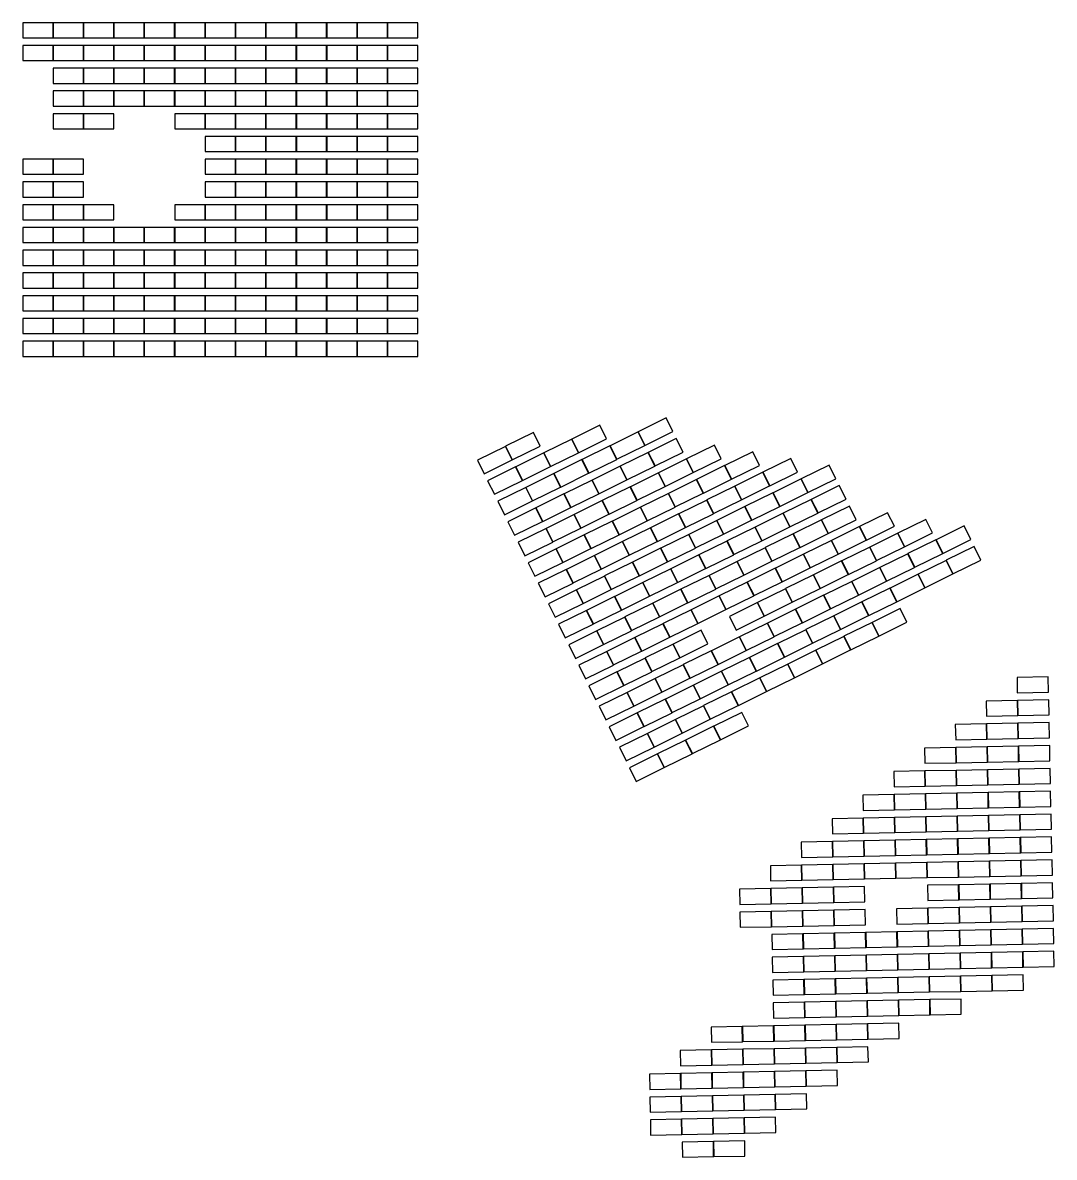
# Model space of a CAD drawing. Header units: inches. Extents: x 15955 to 21108, y 1125 to 4008.
# Drawn here: x 15955 to 18576, y 1125 to 4008 of the extents above; entities that cross this region are included whole.
import ezdxf

# ---------------------------------------------------------------- set-up
doc = ezdxf.new("R2010")
doc.units = ezdxf.units.IN
doc.header["$MEASUREMENT"] = 0
doc.layers.add('Panels', color=5, linetype='Continuous')

msp = doc.modelspace()

# ---------------------------------------------------------------- linework, layer by layer
at = {"layer": 'Panels', "color": 7, "true_color": 0xffffff}
for points, elevation in [([(15955, 3969.8), (16032, 3969.8), (16032, 4008.3), (15955, 4008.3)], -25.3), ([(16032.2, 3969.8), (16109.2, 3969.8), (16109.2, 4008.3), (16032.2, 4008.3)], -25.3), ([(16109.5, 3969.8), (16186.5, 3969.8), (16186.5, 4008.3), (16109.5, 4008.3)], -25.3), ([(16186.7, 3969.8), (16263.7, 3969.8), (16263.7, 4008.3), (16186.7, 4008.3)], -25.3), ([(16264, 3969.8), (16341, 3969.8), (16341, 4008.3), (16264, 4008.3)], -25.3), ([(16341.2, 3969.8), (16418.2, 3969.8), (16418.2, 4008.3), (16341.2, 4008.3)], -25.3), ([(16418.5, 3969.8), (16495.5, 3969.8), (16495.5, 4008.3), (16418.5, 4008.3)], -25.3), ([(16495.7, 3969.8), (16572.7, 3969.8), (16572.7, 4008.3), (16495.7, 4008.3)], -25.3), ([(16573, 3969.8), (16650, 3969.8), (16650, 4008.3), (16573, 4008.3)], -25.3), ([(16650.2, 3969.8), (16727.2, 3969.8), (16727.2, 4008.3), (16650.2, 4008.3)], -25.3), ([(16727.5, 3969.8), (16804.5, 3969.8), (16804.5, 4008.3), (16727.5, 4008.3)], -25.3), ([(16804.7, 3969.8), (16881.7, 3969.8), (16881.7, 4008.3), (16804.7, 4008.3)], -25.3), ([(16882, 3969.8), (16959, 3969.8), (16959, 4008.3), (16882, 4008.3)], -25.3), ([(15955, 3912), (16032, 3912), (16032, 3950.5), (15955, 3950.5)], -25.3), ([(16032.2, 3912), (16109.2, 3912), (16109.2, 3950.5), (16032.2, 3950.5)], -25.3), ([(16109.5, 3912), (16186.5, 3912), (16186.5, 3950.5), (16109.5, 3950.5)], -25.3), ([(16186.7, 3912), (16263.7, 3912), (16263.7, 3950.5), (16186.7, 3950.5)], -25.3), ([(16264, 3912), (16341, 3912), (16341, 3950.5), (16264, 3950.5)], -25.3), ([(16341.2, 3912), (16418.2, 3912), (16418.2, 3950.5), (16341.2, 3950.5)], -25.3), ([(16418.5, 3912), (16495.5, 3912), (16495.5, 3950.5), (16418.5, 3950.5)], -25.3), ([(16495.7, 3912), (16572.7, 3912), (16572.7, 3950.5), (16495.7, 3950.5)], -25.3), ([(16573, 3912), (16650, 3912), (16650, 3950.5), (16573, 3950.5)], -25.3), ([(16650.2, 3912), (16727.2, 3912), (16727.2, 3950.5), (16650.2, 3950.5)], -25.3), ([(16727.5, 3912), (16804.5, 3912), (16804.5, 3950.5), (16727.5, 3950.5)], -25.3), ([(16804.7, 3912), (16881.7, 3912), (16881.7, 3950.5), (16804.7, 3950.5)], -25.3), ([(16882, 3912), (16959, 3912), (16959, 3950.5), (16882, 3950.5)], -25.3), ([(16032.2, 3854.2), (16109.2, 3854.2), (16109.2, 3892.7), (16032.2, 3892.7)], -25.3), ([(16109.5, 3854.2), (16186.5, 3854.2), (16186.5, 3892.7), (16109.5, 3892.7)], -25.3), ([(16186.7, 3854.2), (16263.7, 3854.2), (16263.7, 3892.7), (16186.7, 3892.7)], -25.3), ([(16264, 3854.2), (16341, 3854.2), (16341, 3892.7), (16264, 3892.7)], -25.3), ([(16341.2, 3854.2), (16418.2, 3854.2), (16418.2, 3892.7), (16341.2, 3892.7)], -25.3), ([(16418.5, 3854.2), (16495.5, 3854.2), (16495.5, 3892.7), (16418.5, 3892.7)], -25.3), ([(16495.7, 3854.2), (16572.7, 3854.2), (16572.7, 3892.7), (16495.7, 3892.7)], -25.3), ([(16573, 3854.2), (16650, 3854.2), (16650, 3892.7), (16573, 3892.7)], -25.3), ([(16650.2, 3854.2), (16727.2, 3854.2), (16727.2, 3892.7), (16650.2, 3892.7)], -25.3), ([(16727.5, 3854.2), (16804.5, 3854.2), (16804.5, 3892.7), (16727.5, 3892.7)], -25.3), ([(16804.7, 3854.2), (16881.7, 3854.2), (16881.7, 3892.7), (16804.7, 3892.7)], -25.3), ([(16882, 3854.2), (16959, 3854.2), (16959, 3892.7), (16882, 3892.7)], -25.3), ([(16032.2, 3796.4), (16109.2, 3796.4), (16109.2, 3834.9), (16032.2, 3834.9)], -25.3), ([(16109.5, 3796.4), (16186.5, 3796.4), (16186.5, 3834.9), (16109.5, 3834.9)], -25.3), ([(16186.7, 3796.4), (16263.7, 3796.4), (16263.7, 3834.9), (16186.7, 3834.9)], -25.3), ([(16264, 3796.4), (16341, 3796.4), (16341, 3834.9), (16264, 3834.9)], -25.3), ([(16341.2, 3796.4), (16418.2, 3796.4), (16418.2, 3834.9), (16341.2, 3834.9)], -25.3), ([(16418.5, 3796.4), (16495.5, 3796.4), (16495.5, 3834.9), (16418.5, 3834.9)], -25.3), ([(16495.7, 3796.4), (16572.7, 3796.4), (16572.7, 3834.9), (16495.7, 3834.9)], -25.3), ([(16573, 3796.4), (16650, 3796.4), (16650, 3834.9), (16573, 3834.9)], -25.3), ([(16650.2, 3796.4), (16727.2, 3796.4), (16727.2, 3834.9), (16650.2, 3834.9)], -25.3), ([(16727.5, 3796.4), (16804.5, 3796.4), (16804.5, 3834.9), (16727.5, 3834.9)], -25.3), ([(16804.7, 3796.4), (16881.7, 3796.4), (16881.7, 3834.9), (16804.7, 3834.9)], -25.3), ([(16882, 3796.4), (16959, 3796.4), (16959, 3834.9), (16882, 3834.9)], -25.3), ([(16032.2, 3738.6), (16109.2, 3738.6), (16109.2, 3777.1), (16032.2, 3777.1)], -25.3), ([(16109.5, 3738.6), (16186.5, 3738.6), (16186.5, 3777.1), (16109.5, 3777.1)], -25.3), ([(16341.2, 3738.6), (16418.2, 3738.6), (16418.2, 3777.1), (16341.2, 3777.1)], -25.3), ([(16418.5, 3738.6), (16495.5, 3738.6), (16495.5, 3777.1), (16418.5, 3777.1)], -25.3), ([(16495.7, 3738.6), (16572.7, 3738.6), (16572.7, 3777.1), (16495.7, 3777.1)], -25.3), ([(16573, 3738.6), (16650, 3738.6), (16650, 3777.1), (16573, 3777.1)], -25.3), ([(16650.2, 3738.6), (16727.2, 3738.6), (16727.2, 3777.1), (16650.2, 3777.1)], -25.3), ([(16727.5, 3738.6), (16804.5, 3738.6), (16804.5, 3777.1), (16727.5, 3777.1)], -25.3), ([(16804.7, 3738.6), (16881.7, 3738.6), (16881.7, 3777.1), (16804.7, 3777.1)], -25.3), ([(16882, 3738.6), (16959, 3738.6), (16959, 3777.1), (16882, 3777.1)], -25.3), ([(16418.5, 3680.8), (16495.5, 3680.8), (16495.5, 3719.3), (16418.5, 3719.3)], -25.3), ([(16495.7, 3680.8), (16572.7, 3680.8), (16572.7, 3719.3), (16495.7, 3719.3)], -25.3), ([(16573, 3680.8), (16650, 3680.8), (16650, 3719.3), (16573, 3719.3)], -25.3), ([(16650.2, 3680.8), (16727.2, 3680.8), (16727.2, 3719.3), (16650.2, 3719.3)], -25.3), ([(16727.5, 3680.8), (16804.5, 3680.8), (16804.5, 3719.3), (16727.5, 3719.3)], -25.3), ([(16804.7, 3680.8), (16881.7, 3680.8), (16881.7, 3719.3), (16804.7, 3719.3)], -25.3), ([(16882, 3680.8), (16959, 3680.8), (16959, 3719.3), (16882, 3719.3)], -25.3), ([(15955, 3623), (16032, 3623), (16032, 3661.4), (15955, 3661.4)], -25.3), ([(16032.2, 3623), (16109.2, 3623), (16109.2, 3661.4), (16032.2, 3661.4)], -25.3), ([(16418.5, 3623), (16495.5, 3623), (16495.5, 3661.4), (16418.5, 3661.4)], -25.3), ([(16495.7, 3623), (16572.7, 3623), (16572.7, 3661.4), (16495.7, 3661.4)], -25.3), ([(16573, 3623), (16650, 3623), (16650, 3661.4), (16573, 3661.4)], -25.3), ([(16650.2, 3623), (16727.2, 3623), (16727.2, 3661.4), (16650.2, 3661.4)], -25.3), ([(16727.5, 3623), (16804.5, 3623), (16804.5, 3661.4), (16727.5, 3661.4)], -25.3), ([(16804.7, 3623), (16881.7, 3623), (16881.7, 3661.4), (16804.7, 3661.4)], -25.3), ([(16882, 3623), (16959, 3623), (16959, 3661.4), (16882, 3661.4)], -25.3), ([(15955, 3565.2), (16032, 3565.2), (16032, 3603.6), (15955, 3603.6)], -25.3), ([(16032.2, 3565.2), (16109.2, 3565.2), (16109.2, 3603.6), (16032.2, 3603.6)], -25.3), ([(16418.5, 3565.2), (16495.5, 3565.2), (16495.5, 3603.6), (16418.5, 3603.6)], -25.3), ([(16495.7, 3565.2), (16572.7, 3565.2), (16572.7, 3603.6), (16495.7, 3603.6)], -25.3), ([(16573, 3565.2), (16650, 3565.2), (16650, 3603.6), (16573, 3603.6)], -25.3), ([(16650.2, 3565.2), (16727.2, 3565.2), (16727.2, 3603.6), (16650.2, 3603.6)], -25.3), ([(16727.5, 3565.2), (16804.5, 3565.2), (16804.5, 3603.6), (16727.5, 3603.6)], -25.3), ([(16804.7, 3565.2), (16881.7, 3565.2), (16881.7, 3603.6), (16804.7, 3603.6)], -25.3), ([(16882, 3565.2), (16959, 3565.2), (16959, 3603.6), (16882, 3603.6)], -25.3), ([(15955, 3507.4), (16032, 3507.4), (16032, 3545.8), (15955, 3545.8)], -25.3), ([(16032.2, 3507.4), (16109.2, 3507.4), (16109.2, 3545.8), (16032.2, 3545.8)], -25.3), ([(16109.5, 3507.4), (16186.5, 3507.4), (16186.5, 3545.8), (16109.5, 3545.8)], -25.3), ([(16341.2, 3507.4), (16418.2, 3507.4), (16418.2, 3545.8), (16341.2, 3545.8)], -25.3), ([(16418.5, 3507.4), (16495.5, 3507.4), (16495.5, 3545.8), (16418.5, 3545.8)], -25.3), ([(16495.7, 3507.4), (16572.7, 3507.4), (16572.7, 3545.8), (16495.7, 3545.8)], -25.3), ([(16573, 3507.4), (16650, 3507.4), (16650, 3545.8), (16573, 3545.8)], -25.3), ([(16650.2, 3507.4), (16727.2, 3507.4), (16727.2, 3545.8), (16650.2, 3545.8)], -25.3), ([(16727.5, 3507.4), (16804.5, 3507.4), (16804.5, 3545.8), (16727.5, 3545.8)], -25.3), ([(16804.7, 3507.4), (16881.7, 3507.4), (16881.7, 3545.8), (16804.7, 3545.8)], -25.3), ([(16882, 3507.4), (16959, 3507.4), (16959, 3545.8), (16882, 3545.8)], -25.3), ([(15955, 3449.6), (16032, 3449.6), (16032, 3488), (15955, 3488)], -25.3), ([(16032.2, 3449.6), (16109.2, 3449.6), (16109.2, 3488), (16032.2, 3488)], -25.3), ([(16109.5, 3449.6), (16186.5, 3449.6), (16186.5, 3488), (16109.5, 3488)], -25.3), ([(16186.7, 3449.6), (16263.7, 3449.6), (16263.7, 3488), (16186.7, 3488)], -25.3), ([(16264, 3449.6), (16341, 3449.6), (16341, 3488), (16264, 3488)], -25.3), ([(16341.2, 3449.6), (16418.2, 3449.6), (16418.2, 3488), (16341.2, 3488)], -25.3), ([(16418.5, 3449.6), (16495.5, 3449.6), (16495.5, 3488), (16418.5, 3488)], -25.3), ([(16495.7, 3449.6), (16572.7, 3449.6), (16572.7, 3488), (16495.7, 3488)], -25.3), ([(16573, 3449.6), (16650, 3449.6), (16650, 3488), (16573, 3488)], -25.3), ([(16650.2, 3449.6), (16727.2, 3449.6), (16727.2, 3488), (16650.2, 3488)], -25.3), ([(16727.5, 3449.6), (16804.5, 3449.6), (16804.5, 3488), (16727.5, 3488)], -25.3), ([(16804.7, 3449.6), (16881.7, 3449.6), (16881.7, 3488), (16804.7, 3488)], -25.3), ([(16882, 3449.6), (16959, 3449.6), (16959, 3488), (16882, 3488)], -25.3), ([(15955, 3391.7), (16032, 3391.7), (16032, 3430.2), (15955, 3430.2)], -25.3), ([(16032.2, 3391.7), (16109.2, 3391.7), (16109.2, 3430.2), (16032.2, 3430.2)], -25.3), ([(16109.5, 3391.7), (16186.5, 3391.7), (16186.5, 3430.2), (16109.5, 3430.2)], -25.3), ([(16186.7, 3391.7), (16263.7, 3391.7), (16263.7, 3430.2), (16186.7, 3430.2)], -25.3), ([(16264, 3391.7), (16341, 3391.7), (16341, 3430.2), (16264, 3430.2)], -25.3), ([(16341.2, 3391.7), (16418.2, 3391.7), (16418.2, 3430.2), (16341.2, 3430.2)], -25.3), ([(16418.5, 3391.7), (16495.5, 3391.7), (16495.5, 3430.2), (16418.5, 3430.2)], -25.3), ([(16495.7, 3391.7), (16572.7, 3391.7), (16572.7, 3430.2), (16495.7, 3430.2)], -25.3), ([(16573, 3391.7), (16650, 3391.7), (16650, 3430.2), (16573, 3430.2)], -25.3), ([(16650.2, 3391.7), (16727.2, 3391.7), (16727.2, 3430.2), (16650.2, 3430.2)], -25.3), ([(16727.5, 3391.7), (16804.5, 3391.7), (16804.5, 3430.2), (16727.5, 3430.2)], -25.3), ([(16804.7, 3391.7), (16881.7, 3391.7), (16881.7, 3430.2), (16804.7, 3430.2)], -25.3), ([(16882, 3391.7), (16959, 3391.7), (16959, 3430.2), (16882, 3430.2)], -25.3), ([(15955, 3333.9), (16032, 3333.9), (16032, 3372.4), (15955, 3372.4)], -25.3), ([(16032.2, 3333.9), (16109.2, 3333.9), (16109.2, 3372.4), (16032.2, 3372.4)], -25.3), ([(16109.5, 3333.9), (16186.5, 3333.9), (16186.5, 3372.4), (16109.5, 3372.4)], -25.3), ([(16186.7, 3333.9), (16263.7, 3333.9), (16263.7, 3372.4), (16186.7, 3372.4)], -25.3), ([(16264, 3333.9), (16341, 3333.9), (16341, 3372.4), (16264, 3372.4)], -25.3), ([(16341.2, 3333.9), (16418.2, 3333.9), (16418.2, 3372.4), (16341.2, 3372.4)], -25.3), ([(16418.5, 3333.9), (16495.5, 3333.9), (16495.5, 3372.4), (16418.5, 3372.4)], -25.3), ([(16495.7, 3333.9), (16572.7, 3333.9), (16572.7, 3372.4), (16495.7, 3372.4)], -25.3), ([(16573, 3333.9), (16650, 3333.9), (16650, 3372.4), (16573, 3372.4)], -25.3), ([(16650.2, 3333.9), (16727.2, 3333.9), (16727.2, 3372.4), (16650.2, 3372.4)], -25.3), ([(16727.5, 3333.9), (16804.5, 3333.9), (16804.5, 3372.4), (16727.5, 3372.4)], -25.3), ([(16804.7, 3333.9), (16881.7, 3333.9), (16881.7, 3372.4), (16804.7, 3372.4)], -25.3), ([(16882, 3333.9), (16959, 3333.9), (16959, 3372.4), (16882, 3372.4)], -25.3), ([(15955, 3276.1), (16032, 3276.1), (16032, 3314.6), (15955, 3314.6)], -25.3), ([(16032.2, 3276.1), (16109.2, 3276.1), (16109.2, 3314.6), (16032.2, 3314.6)], -25.3), ([(16109.5, 3276.1), (16186.5, 3276.1), (16186.5, 3314.6), (16109.5, 3314.6)], -25.3), ([(16186.7, 3276.1), (16263.7, 3276.1), (16263.7, 3314.6), (16186.7, 3314.6)], -25.3), ([(16264, 3276.1), (16341, 3276.1), (16341, 3314.6), (16264, 3314.6)], -25.3), ([(16341.2, 3276.1), (16418.2, 3276.1), (16418.2, 3314.6), (16341.2, 3314.6)], -25.3), ([(16418.5, 3276.1), (16495.5, 3276.1), (16495.5, 3314.6), (16418.5, 3314.6)], -25.3), ([(16495.7, 3276.1), (16572.7, 3276.1), (16572.7, 3314.6), (16495.7, 3314.6)], -25.3), ([(16573, 3276.1), (16650, 3276.1), (16650, 3314.6), (16573, 3314.6)], -25.3), ([(16650.2, 3276.1), (16727.2, 3276.1), (16727.2, 3314.6), (16650.2, 3314.6)], -25.3), ([(16727.5, 3276.1), (16804.5, 3276.1), (16804.5, 3314.6), (16727.5, 3314.6)], -25.3), ([(16804.7, 3276.1), (16881.7, 3276.1), (16881.7, 3314.6), (16804.7, 3314.6)], -25.3), ([(16882, 3276.1), (16959, 3276.1), (16959, 3314.6), (16882, 3314.6)], -25.3), ([(15955, 3218.3), (16032, 3218.3), (16032, 3256.8), (15955, 3256.8)], -25.3), ([(16032.2, 3218.3), (16109.2, 3218.3), (16109.2, 3256.8), (16032.2, 3256.8)], -25.3), ([(16109.5, 3218.3), (16186.5, 3218.3), (16186.5, 3256.8), (16109.5, 3256.8)], -25.3), ([(16186.7, 3218.3), (16263.7, 3218.3), (16263.7, 3256.8), (16186.7, 3256.8)], -25.3), ([(16264, 3218.3), (16341, 3218.3), (16341, 3256.8), (16264, 3256.8)], -25.3), ([(16341.2, 3218.3), (16418.2, 3218.3), (16418.2, 3256.8), (16341.2, 3256.8)], -25.3), ([(16418.5, 3218.3), (16495.5, 3218.3), (16495.5, 3256.8), (16418.5, 3256.8)], -25.3), ([(16495.7, 3218.3), (16572.7, 3218.3), (16572.7, 3256.8), (16495.7, 3256.8)], -25.3), ([(16573, 3218.3), (16650, 3218.3), (16650, 3256.8), (16573, 3256.8)], -25.3), ([(16650.2, 3218.3), (16727.2, 3218.3), (16727.2, 3256.8), (16650.2, 3256.8)], -25.3), ([(16727.5, 3218.3), (16804.5, 3218.3), (16804.5, 3256.8), (16727.5, 3256.8)], -25.3), ([(16804.7, 3218.3), (16881.7, 3218.3), (16881.7, 3256.8), (16804.7, 3256.8)], -25.3), ([(16882, 3218.3), (16959, 3218.3), (16959, 3256.8), (16882, 3256.8)], -25.3), ([(15955, 3160.5), (16032, 3160.5), (16032, 3199), (15955, 3199)], -25.3), ([(16032.2, 3160.5), (16109.2, 3160.5), (16109.2, 3199), (16032.2, 3199)], -25.3), ([(16109.5, 3160.5), (16186.5, 3160.5), (16186.5, 3199), (16109.5, 3199)], -25.3), ([(16186.7, 3160.5), (16263.7, 3160.5), (16263.7, 3199), (16186.7, 3199)], -25.3), ([(16264, 3160.5), (16341, 3160.5), (16341, 3199), (16264, 3199)], -25.3), ([(16341.2, 3160.5), (16418.2, 3160.5), (16418.2, 3199), (16341.2, 3199)], -25.3), ([(16418.5, 3160.5), (16495.5, 3160.5), (16495.5, 3199), (16418.5, 3199)], -25.3), ([(16495.7, 3160.5), (16572.7, 3160.5), (16572.7, 3199), (16495.7, 3199)], -25.3), ([(16573, 3160.5), (16650, 3160.5), (16650, 3199), (16573, 3199)], -25.3), ([(16650.2, 3160.5), (16727.2, 3160.5), (16727.2, 3199), (16650.2, 3199)], -25.3), ([(16727.5, 3160.5), (16804.5, 3160.5), (16804.5, 3199), (16727.5, 3199)], -25.3), ([(16804.7, 3160.5), (16881.7, 3160.5), (16881.7, 3199), (16804.7, 3199)], -25.3), ([(16882, 3160.5), (16959, 3160.5), (16959, 3199), (16882, 3199)], -25.3), ([(17535.8, 2934.1), (17606.9, 2969.2), (17589.8, 3003.9), (17518.7, 2968.7)], -27), ([(17367.4, 2915.7), (17438.5, 2950.9), (17421.4, 2985.5), (17350.3, 2950.3)], -27), ([(17198.9, 2897.3), (17270.1, 2932.5), (17253, 2967.1), (17181.8, 2931.9)], -27), ([(17296, 2880.5), (17367.2, 2915.6), (17350.1, 2950.2), (17278.9, 2915.1)], -27), ([(17464.5, 2898.9), (17535.6, 2934), (17518.5, 2968.6), (17447.4, 2933.5)], -27), ([(17561.6, 2882), (17632.7, 2917.1), (17615.6, 2951.8), (17544.5, 2916.6)], -27), ([(17127.6, 2862.1), (17198.7, 2897.2), (17181.6, 2931.8), (17110.5, 2896.7)], -27), ([(17224.7, 2845.2), (17295.8, 2880.4), (17278.7, 2915), (17207.6, 2879.8)], -27), ([(17393.1, 2863.6), (17464.2, 2898.7), (17447.1, 2933.4), (17376, 2898.2)], -27), ([(17490.2, 2846.8), (17561.3, 2881.9), (17544.2, 2916.5), (17473.1, 2881.4)], -27), ([(17658.6, 2865.1), (17729.8, 2900.3), (17712.7, 2934.9), (17641.5, 2899.8)], -27), ([(17755.7, 2848.3), (17826.9, 2883.4), (17809.8, 2918), (17738.6, 2882.9)], -27), ([(17321.8, 2828.4), (17392.9, 2863.5), (17375.8, 2898.1), (17304.7, 2863)], -27), ([(17587.3, 2829.9), (17658.4, 2865), (17641.3, 2899.7), (17570.2, 2864.5)], -27), ([(17852.8, 2831.4), (17923.9, 2866.6), (17906.8, 2901.2), (17835.7, 2866.1)], -27), ([(17949.9, 2814.6), (18021, 2849.7), (18003.9, 2884.3), (17932.8, 2849.2)], -27), ([(17153.3, 2810), (17224.5, 2845.1), (17207.4, 2879.7), (17136.2, 2844.6)], -27), ([(17250.4, 2793.1), (17321.5, 2828.3), (17304.4, 2862.9), (17233.3, 2827.7)], -27), ([(17418.9, 2811.5), (17490, 2846.6), (17472.9, 2881.3), (17401.8, 2846.1)], -27), ([(17516, 2794.7), (17587.1, 2829.8), (17570, 2864.4), (17498.8, 2829.3)], -27), ([(17684.4, 2813), (17755.5, 2848.2), (17738.4, 2882.8), (17667.3, 2847.7)], -27), ([(17781.5, 2796.2), (17852.6, 2831.3), (17835.5, 2865.9), (17764.4, 2830.8)], -27), ([(17179.1, 2757.9), (17250.2, 2793), (17233.1, 2827.6), (17162, 2792.5)], -27), ([(17347.5, 2776.3), (17418.6, 2811.4), (17401.5, 2846), (17330.4, 2810.9)], -27), ([(17444.6, 2759.4), (17515.7, 2794.5), (17498.6, 2829.2), (17427.5, 2794)], -27), ([(17613, 2777.8), (17684.2, 2812.9), (17667.1, 2847.6), (17595.9, 2812.4)], -27), ([(17710.1, 2760.9), (17781.3, 2796.1), (17764.1, 2830.7), (17693, 2795.6)], -27), ([(17878.6, 2779.3), (17949.7, 2814.5), (17932.6, 2849.1), (17861.5, 2814)], -27), ([(17975.7, 2762.5), (18046.8, 2797.6), (18029.7, 2832.2), (17958.5, 2797.1)], -27), ([(17276.2, 2741), (17347.3, 2776.1), (17330.2, 2810.8), (17259.1, 2775.6)], -27), ([(17541.7, 2742.5), (17612.8, 2777.7), (17595.7, 2812.3), (17524.6, 2777.2)], -27), ([(17807.2, 2744.1), (17878.3, 2779.2), (17861.2, 2813.8), (17790.1, 2778.7)], -27), ([(17904.3, 2727.2), (17975.4, 2762.4), (17958.3, 2797), (17887.2, 2761.8)], -27), ([(17204.8, 2705.8), (17275.9, 2740.9), (17258.8, 2775.5), (17187.7, 2740.4)], -27), ([(17373.3, 2724.2), (17444.4, 2759.3), (17427.3, 2793.9), (17356.2, 2758.8)], -27), ([(17470.3, 2707.3), (17541.5, 2742.4), (17524.4, 2777.1), (17453.2, 2741.9)], -27), ([(17638.8, 2725.7), (17709.9, 2760.8), (17692.8, 2795.4), (17621.7, 2760.3)], -27), ([(17735.9, 2708.8), (17807, 2744), (17789.9, 2778.6), (17718.8, 2743.5)], -27), ([(18001.4, 2710.4), (18072.5, 2745.5), (18055.4, 2780.1), (17984.3, 2745)], -27), ([(17301.9, 2688.9), (17373, 2724), (17355.9, 2758.7), (17284.8, 2723.5)], -27), ([(17399, 2672.1), (17470.1, 2707.2), (17453, 2741.8), (17381.9, 2706.7)], -27), ([(17567.4, 2690.4), (17638.6, 2725.6), (17621.5, 2760.2), (17550.3, 2725.1)], -27), ([(17664.5, 2673.6), (17735.6, 2708.7), (17718.5, 2743.3), (17647.4, 2708.2)], -27), ([(17833, 2692), (17904.1, 2727.1), (17887, 2761.7), (17815.9, 2726.6)], -27), ([(17930, 2675.1), (18001.2, 2710.3), (17984.1, 2744.9), (17912.9, 2709.7)], -27), ([(18098.5, 2693.5), (18169.6, 2728.7), (18152.5, 2763.3), (18081.4, 2728.1)], -27), ([(18195.6, 2676.7), (18266.7, 2711.8), (18249.6, 2746.4), (18178.5, 2711.3)], -27), ([(17230.6, 2653.7), (17301.7, 2688.8), (17284.6, 2723.4), (17213.5, 2688.3)], -27), ([(17496.1, 2655.2), (17567.2, 2690.3), (17550.1, 2725), (17479, 2689.8)], -27), ([(17761.6, 2656.7), (17832.7, 2691.9), (17815.6, 2726.5), (17744.5, 2691.4)], -27), ([(18027.1, 2658.3), (18098.3, 2693.4), (18081.2, 2728), (18010, 2692.9)], -27), ([(18124.2, 2641.4), (18195.3, 2676.5), (18178.2, 2711.2), (18107.1, 2676)], -27), ([(18292.7, 2659.8), (18363.8, 2694.9), (18346.7, 2729.6), (18275.6, 2694.4)], -27), ([(17327.6, 2636.8), (17398.8, 2671.9), (17381.7, 2706.6), (17310.5, 2671.4)], -27), ([(17424.7, 2620), (17495.9, 2655.1), (17478.8, 2689.7), (17407.6, 2654.6)], -27), ([(17593.2, 2638.3), (17664.3, 2673.5), (17647.2, 2708.1), (17576.1, 2673)], -27), ([(17690.3, 2621.5), (17761.4, 2656.6), (17744.3, 2691.2), (17673.2, 2656.1)], -27), ([(17858.7, 2639.9), (17929.8, 2675), (17912.7, 2709.6), (17841.6, 2674.5)], -27), ([(17955.8, 2623), (18026.9, 2658.2), (18009.8, 2692.8), (17938.7, 2657.6)], -27), ([(18221.3, 2624.6), (18292.4, 2659.7), (18275.3, 2694.3), (18204.2, 2659.2)], -27), ([(17256.3, 2601.6), (17327.4, 2636.7), (17310.3, 2671.3), (17239.2, 2636.2)], -27), ([(17353.4, 2584.7), (17424.5, 2619.8), (17407.4, 2654.5), (17336.3, 2619.3)], -27), ([(17521.8, 2603.1), (17592.9, 2638.2), (17575.8, 2672.9), (17504.7, 2637.7)], -27), ([(17618.9, 2586.2), (17690, 2621.4), (17672.9, 2656), (17601.8, 2620.9)], -27), ([(17787.3, 2604.6), (17858.5, 2639.8), (17841.4, 2674.4), (17770.2, 2639.3)], -27), ([(17884.4, 2587.8), (17955.6, 2622.9), (17938.5, 2657.5), (17867.3, 2622.4)], -27), ([(18052.9, 2606.2), (18124, 2641.3), (18106.9, 2675.9), (18035.8, 2640.8)], -27), ([(18150, 2589.3), (18221.1, 2624.4), (18204, 2659.1), (18132.9, 2623.9)], -27), ([(18318.4, 2607.7), (18389.5, 2642.8), (18372.4, 2677.5), (18301.3, 2642.3)], -27), ([(17450.5, 2567.8), (17521.6, 2603), (17504.5, 2637.6), (17433.4, 2602.5)], -27), ([(17716, 2569.4), (17787.1, 2604.5), (17770, 2639.1), (17698.9, 2604)], -27), ([(17981.5, 2570.9), (18052.6, 2606.1), (18035.5, 2640.7), (17964.4, 2605.5)], -27), ([(18078.6, 2554.1), (18149.7, 2589.2), (18132.6, 2623.8), (18061.5, 2588.7)], -27), ([(18247, 2572.5), (18318.2, 2607.6), (18301.1, 2642.2), (18229.9, 2607.1)], -27), ([(17282, 2549.5), (17353.2, 2584.6), (17336.1, 2619.2), (17264.9, 2584.1)], -27), ([(17379.1, 2532.6), (17450.2, 2567.7), (17433.1, 2602.4), (17362, 2567.2)], -27), ([(17547.6, 2551), (17618.7, 2586.1), (17601.6, 2620.7), (17530.5, 2585.6)], -27), ([(17644.6, 2534.1), (17715.8, 2569.3), (17698.7, 2603.9), (17627.5, 2568.8)], -27), ([(17813.1, 2552.5), (17884.2, 2587.7), (17867.1, 2622.3), (17796, 2587.1)], -27), ([(17910.2, 2535.7), (17981.3, 2570.8), (17964.2, 2605.4), (17893.1, 2570.3)], -27), ([(18175.7, 2537.2), (18246.8, 2572.3), (18229.7, 2607), (18158.6, 2571.8)], -27), ([(17307.8, 2497.4), (17378.9, 2532.5), (17361.8, 2567.1), (17290.7, 2532)], -27), ([(17476.2, 2515.7), (17547.3, 2550.9), (17530.2, 2585.5), (17459.1, 2550.4)], -27), ([(17573.3, 2498.9), (17644.4, 2534), (17627.3, 2568.6), (17556.2, 2533.5)], -27), ([(17741.7, 2517.3), (17812.9, 2552.4), (17795.8, 2587), (17724.6, 2551.9)], -27), ([(17838.8, 2500.4), (17909.9, 2535.6), (17892.8, 2570.2), (17821.7, 2535)], -27), ([(18007.3, 2518.8), (18078.4, 2554), (18061.3, 2588.6), (17990.2, 2553.4)], -27), ([(18104.4, 2502), (18175.5, 2537.1), (18158.4, 2571.7), (18087.2, 2536.6)], -27), ([(17404.9, 2480.5), (17476, 2515.6), (17458.9, 2550.3), (17387.8, 2515.1)], -27), ([(17670.4, 2482), (17741.5, 2517.2), (17724.4, 2551.8), (17653.3, 2516.7)], -27), ([(17935.9, 2483.6), (18007, 2518.7), (17989.9, 2553.3), (17918.8, 2518.2)], -27), ([(17333.5, 2445.3), (17404.6, 2480.4), (17387.5, 2515), (17316.4, 2479.9)], -27), ([(17502, 2463.6), (17573.1, 2498.8), (17556, 2533.4), (17484.8, 2498.3)], -27), ([(17599, 2446.8), (17670.2, 2481.9), (17653.1, 2516.5), (17581.9, 2481.4)], -27), ([(17767.5, 2465.2), (17838.6, 2500.3), (17821.5, 2534.9), (17750.4, 2499.8)], -27), ([(17864.6, 2448.3), (17935.7, 2483.5), (17918.6, 2518.1), (17847.5, 2482.9)], -27), ([(18033, 2466.7), (18104.1, 2501.8), (18087, 2536.5), (18015.9, 2501.3)], -27), ([(18130.1, 2449.9), (18201.2, 2485), (18184.1, 2519.6), (18113, 2484.5)], -27), ([(17430.6, 2428.4), (17501.7, 2463.5), (17484.6, 2498.2), (17413.5, 2463)], -27), ([(17527.7, 2411.5), (17598.8, 2446.7), (17581.7, 2481.3), (17510.6, 2446.2)], -27), ([(17793.2, 2413.1), (17864.3, 2448.2), (17847.2, 2482.8), (17776.1, 2447.7)], -27), ([(17961.7, 2431.5), (18032.8, 2466.6), (18015.7, 2501.2), (17944.6, 2466.1)], -27), ([(18058.7, 2414.6), (18129.9, 2449.7), (18112.8, 2484.4), (18041.6, 2449.2)], -27), ([(17359.3, 2393.1), (17430.4, 2428.3), (17413.3, 2462.9), (17342.2, 2427.8)], -27), ([(17624.8, 2394.7), (17695.9, 2429.8), (17678.8, 2464.4), (17607.7, 2429.3)], -27), ([(17890.3, 2396.2), (17961.4, 2431.4), (17944.3, 2466), (17873.2, 2430.8)], -27), ([(17456.3, 2376.3), (17527.5, 2411.4), (17510.4, 2446), (17439.2, 2410.9)], -27), ([(17553.4, 2359.4), (17624.6, 2394.6), (17607.5, 2429.2), (17536.3, 2394.1)], -27), ([(17721.9, 2377.8), (17793, 2413), (17775.9, 2447.6), (17704.8, 2412.4)], -27), ([(17819, 2361), (17890.1, 2396.1), (17873, 2430.7), (17801.9, 2395.6)], -27), ([(17987.4, 2379.4), (18058.5, 2414.5), (18041.4, 2449.1), (17970.3, 2414)], -27), ([(17385, 2341), (17456.1, 2376.2), (17439, 2410.8), (17367.9, 2375.7)], -27), ([(17482.1, 2324.2), (17553.2, 2359.3), (17536.1, 2393.9), (17465, 2358.8)], -27), ([(17650.5, 2342.6), (17721.6, 2377.7), (17704.5, 2412.3), (17633.4, 2377.2)], -27), ([(17747.6, 2325.7), (17818.7, 2360.9), (17801.6, 2395.5), (17730.5, 2360.3)], -27), ([(17916, 2344.1), (17987.2, 2379.3), (17970.1, 2413.9), (17898.9, 2378.7)], -27), ([(17579.2, 2307.3), (17650.3, 2342.5), (17633.2, 2377.1), (17562.1, 2342)], -27), ([(17844.7, 2308.9), (17915.8, 2344), (17898.7, 2378.6), (17827.6, 2343.5)], -27), ([(17410.7, 2288.9), (17481.9, 2324.1), (17464.8, 2358.7), (17393.6, 2323.6)], -27), ([(17507.8, 2272.1), (17578.9, 2307.2), (17561.8, 2341.8), (17490.7, 2306.7)], -27), ([(17676.3, 2290.5), (17747.4, 2325.6), (17730.3, 2360.2), (17659.2, 2325.1)], -27), ([(17773.3, 2273.6), (17844.5, 2308.8), (17827.4, 2343.4), (17756.2, 2308.2)], -27), ([(17436.5, 2236.8), (17507.6, 2272), (17490.5, 2306.6), (17419.4, 2271.5)], -27), ([(17604.9, 2255.2), (17676, 2290.4), (17658.9, 2325), (17587.8, 2289.8)], -27), ([(17702, 2238.4), (17773.1, 2273.5), (17756, 2308.1), (17684.9, 2273)], -27), ([(17533.6, 2220), (17604.7, 2255.1), (17587.6, 2289.7), (17516.5, 2254.6)], -27), ([(17462.2, 2184.7), (17533.3, 2219.9), (17516.2, 2254.5), (17445.1, 2219.4)], -27), ([(17630.6, 2203.1), (17701.8, 2238.3), (17684.7, 2272.9), (17613.5, 2237.7)], -27), ([(17727.7, 2186.3), (17798.9, 2221.4), (17781.8, 2256), (17710.6, 2220.9)], -27), ([(17559.3, 2167.9), (17630.4, 2203), (17613.3, 2237.6), (17542.2, 2202.5)], -27), ([(17656.4, 2151), (17727.5, 2186.2), (17710.4, 2220.8), (17639.3, 2185.6)], -27), ([(17488, 2132.6), (17559.1, 2167.8), (17542, 2202.4), (17470.9, 2167.3)], -27), ([(17585, 2115.8), (17656.2, 2150.9), (17639.1, 2185.5), (17567.9, 2150.4)], -27), ([(17513.7, 2080.5), (17584.8, 2115.7), (17567.7, 2150.3), (17496.6, 2115.1)], -27)]:
    msp.add_lwpolyline(points, close=True, dxfattribs=dict(at, elevation=elevation))
for points in [[(18482, 2305.8), (18561.4, 2307.4), (18560.5, 2346), (18481.2, 2344.4)], [(18403.7, 2246), (18483, 2247.7), (18482.2, 2286.3), (18402.9, 2284.6)], [(18483.3, 2247.7), (18562.6, 2249.3), (18561.8, 2287.9), (18482.4, 2286.3)], [(18325.4, 2186.2), (18404.7, 2187.9), (18403.9, 2226.5), (18324.5, 2224.8)], [(18404.9, 2187.9), (18484.2, 2189.6), (18483.4, 2228.2), (18404.1, 2226.5)], [(18484.5, 2189.6), (18563.8, 2191.2), (18563, 2229.8), (18483.7, 2228.2)], [(18247, 2126.5), (18326.3, 2128.1), (18325.5, 2166.7), (18246.2, 2165.1)], [(18326.6, 2128.1), (18405.9, 2129.8), (18405.1, 2168.4), (18325.8, 2166.7)], [(18406.1, 2129.8), (18485.4, 2131.5), (18484.6, 2170.1), (18405.3, 2168.4)], [(18485.7, 2131.5), (18565, 2133.1), (18564.2, 2171.7), (18484.9, 2170.1)], [(18168.7, 2066.7), (18248, 2068.4), (18247.2, 2107), (18167.9, 2105.3)], [(18248.2, 2068.4), (18327.5, 2070), (18326.7, 2108.6), (18247.4, 2107)], [(18327.8, 2070), (18407.1, 2071.7), (18406.3, 2110.3), (18327, 2108.6)], [(18407.3, 2071.7), (18486.7, 2073.4), (18485.9, 2112), (18406.5, 2110.3)], [(18486.9, 2073.4), (18566.2, 2075), (18565.4, 2113.6), (18486.1, 2112)], [(18090.3, 2006.9), (18169.6, 2008.6), (18168.8, 2047.2), (18089.5, 2045.5)], [(18169.9, 2008.6), (18249.2, 2010.3), (18248.4, 2048.9), (18169.1, 2047.2)], [(18249.4, 2010.3), (18328.8, 2011.9), (18327.9, 2050.5), (18248.6, 2048.9)], [(18329, 2011.9), (18408.3, 2013.6), (18407.5, 2052.2), (18328.2, 2050.5)], [(18408.6, 2013.6), (18487.9, 2015.3), (18487.1, 2053.9), (18407.8, 2052.2)], [(18488.1, 2015.3), (18567.4, 2016.9), (18566.6, 2055.5), (18487.3, 2053.9)], [(18171.1, 1950.5), (18250.4, 1952.2), (18249.6, 1990.8), (18170.3, 1989.1)], [(18250.7, 1952.2), (18330, 1953.8), (18329.2, 1992.4), (18249.8, 1990.8)], [(18330.2, 1953.8), (18409.5, 1955.5), (18408.7, 1994.1), (18329.4, 1992.4)], [(18409.8, 1955.5), (18489.1, 1957.2), (18488.3, 1995.8), (18409, 1994.1)], [(18489.3, 1957.2), (18568.7, 1958.8), (18567.8, 1997.4), (18488.5, 1995.8)], [(18012, 1947.2), (18091.3, 1948.8), (18090.5, 1987.4), (18011.2, 1985.8)], [(18091.5, 1948.8), (18170.8, 1950.5), (18170, 1989.1), (18090.7, 1987.4)], [(18172.3, 1892.4), (18251.6, 1894.1), (18250.8, 1932.7), (18171.5, 1931)], [(18251.9, 1894.1), (18331.2, 1895.7), (18330.4, 1934.3), (18251.1, 1932.7)], [(18331.4, 1895.7), (18410.7, 1897.4), (18409.9, 1936), (18330.6, 1934.3)], [(18411, 1897.4), (18490.3, 1899.1), (18489.5, 1937.7), (18410.2, 1936)], [(18490.6, 1899.1), (18569.9, 1900.7), (18569.1, 1939.3), (18489.8, 1937.7)], [(17933.6, 1887.4), (18012.9, 1889.1), (18012.1, 1927.7), (17932.8, 1926)], [(18013.2, 1889.1), (18092.5, 1890.7), (18091.7, 1929.3), (18012.4, 1927.7)], [(18092.7, 1890.7), (18172.1, 1892.4), (18171.3, 1931), (18091.9, 1929.3)], [(18173.5, 1834.3), (18252.8, 1836), (18252, 1874.6), (18172.7, 1872.9)], [(18253.1, 1836), (18332.4, 1837.6), (18331.6, 1876.2), (18252.3, 1874.6)], [(18332.7, 1837.6), (18412, 1839.3), (18411.2, 1877.9), (18331.8, 1876.2)], [(18412.2, 1839.3), (18491.5, 1841), (18490.7, 1879.6), (18411.4, 1877.9)], [(18491.8, 1841), (18571.1, 1842.6), (18570.3, 1881.2), (18491, 1879.6)], [(17855.3, 1827.6), (17934.6, 1829.3), (17933.8, 1867.9), (17854.5, 1866.2)], [(17934.8, 1829.3), (18014.2, 1831), (18013.3, 1869.6), (17934, 1867.9)], [(18014.4, 1831), (18093.7, 1832.6), (18092.9, 1871.2), (18013.6, 1869.6)], [(18094, 1832.6), (18173.3, 1834.3), (18172.5, 1872.9), (18093.2, 1871.2)], [(18254.3, 1777.9), (18333.6, 1779.5), (18332.8, 1818.1), (18253.5, 1816.5)], [(18333.9, 1779.5), (18413.2, 1781.2), (18412.4, 1819.8), (18333.1, 1818.1)], [(18413.4, 1781.2), (18492.7, 1782.9), (18491.9, 1821.5), (18412.6, 1819.8)], [(18493, 1782.9), (18572.3, 1784.5), (18571.5, 1823.1), (18492.2, 1821.5)], [(17776.9, 1767.9), (17856.2, 1769.5), (17855.4, 1808.1), (17776.1, 1806.5)], [(17856.5, 1769.5), (17935.8, 1771.2), (17935, 1809.8), (17855.7, 1808.1)], [(17936.1, 1771.2), (18015.4, 1772.9), (18014.6, 1811.5), (17935.2, 1809.8)], [(18015.6, 1772.9), (18094.9, 1774.5), (18094.1, 1813.1), (18014.8, 1811.5)], [(18255.5, 1719.8), (18334.8, 1721.4), (18334, 1760), (18254.7, 1758.4)], [(18335.1, 1721.4), (18414.4, 1723.1), (18413.6, 1761.7), (18334.3, 1760)], [(18414.6, 1723.1), (18494, 1724.8), (18493.2, 1763.4), (18413.8, 1761.7)], [(18494.2, 1724.8), (18573.5, 1726.4), (18572.7, 1765), (18493.4, 1763.4)], [(17778.1, 1709.8), (17857.5, 1711.4), (17856.7, 1750), (17777.3, 1748.4)], [(17857.7, 1711.4), (17937, 1713.1), (17936.2, 1751.7), (17856.9, 1750)], [(17937.3, 1713.1), (18016.6, 1714.8), (18015.8, 1753.4), (17936.5, 1751.7)], [(18016.8, 1714.8), (18096.1, 1716.4), (18095.3, 1755), (18016, 1753.4)], [(18176, 1718.1), (18255.3, 1719.8), (18254.5, 1758.4), (18175.2, 1756.7)], [(18256.7, 1661.7), (18336.1, 1663.3), (18335.2, 1701.9), (18255.9, 1700.3)], [(18336.3, 1663.3), (18415.6, 1665), (18414.8, 1703.6), (18335.5, 1701.9)], [(18415.9, 1665), (18495.2, 1666.7), (18494.4, 1705.3), (18415.1, 1703.6)], [(18495.4, 1666.7), (18574.7, 1668.3), (18573.9, 1706.9), (18494.6, 1705.3)], [(17858.9, 1653.3), (17938.2, 1655), (17937.4, 1693.6), (17858.1, 1691.9)], [(17938.5, 1655), (18017.8, 1656.7), (18017, 1695.3), (17937.7, 1693.6)], [(18018.1, 1656.7), (18097.4, 1658.3), (18096.6, 1696.9), (18017.2, 1695.3)], [(18097.6, 1658.3), (18176.9, 1660), (18176.1, 1698.6), (18096.8, 1696.9)], [(18177.2, 1660), (18256.5, 1661.7), (18255.7, 1700.3), (18176.4, 1698.6)], [(18258, 1603.6), (18337.3, 1605.2), (18336.5, 1643.8), (18257.1, 1642.2)], [(18337.5, 1605.2), (18416.8, 1606.9), (18416, 1645.5), (18336.7, 1643.8)], [(18417.1, 1606.9), (18496.4, 1608.6), (18495.6, 1647.2), (18416.3, 1645.5)], [(18496.6, 1608.6), (18576, 1610.2), (18575.1, 1648.8), (18495.8, 1647.2)], [(17860.1, 1595.2), (17939.5, 1596.9), (17938.6, 1635.5), (17859.3, 1633.8)], [(17939.7, 1596.9), (18019, 1598.6), (18018.2, 1637.2), (17938.9, 1635.5)], [(18019.3, 1598.6), (18098.6, 1600.2), (18097.8, 1638.8), (18018.5, 1637.2)], [(18098.8, 1600.2), (18178.1, 1601.9), (18177.3, 1640.5), (18098, 1638.8)], [(18178.4, 1601.9), (18257.7, 1603.6), (18256.9, 1642.2), (18177.6, 1640.5)], [(18259.2, 1545.5), (18338.5, 1547.1), (18337.7, 1585.7), (18258.4, 1584.1)], [(18338.7, 1547.1), (18418.1, 1548.8), (18417.2, 1587.4), (18337.9, 1585.7)], [(18418.3, 1548.8), (18497.6, 1550.5), (18496.8, 1589.1), (18417.5, 1587.4)], [(17861.4, 1537.1), (17940.7, 1538.8), (17939.9, 1577.4), (17860.6, 1575.7)], [(17940.9, 1538.8), (18020.2, 1540.5), (18019.4, 1579.1), (17940.1, 1577.4)], [(18020.5, 1540.5), (18099.8, 1542.1), (18099, 1580.7), (18019.7, 1579.1)], [(18100.1, 1542.1), (18179.4, 1543.8), (18178.6, 1582.4), (18099.2, 1580.7)], [(18179.6, 1543.8), (18258.9, 1545.5), (18258.1, 1584.1), (18178.8, 1582.4)], [(17862.6, 1479), (17941.9, 1480.7), (17941.1, 1519.3), (17861.8, 1517.6)], [(17942.1, 1480.7), (18021.5, 1482.4), (18020.6, 1521), (17941.3, 1519.3)], [(18021.7, 1482.4), (18101, 1484), (18100.2, 1522.6), (18020.9, 1521)], [(18101.3, 1484), (18180.6, 1485.7), (18179.8, 1524.3), (18100.5, 1522.6)], [(18180.8, 1485.7), (18260.1, 1487.4), (18259.3, 1526), (18180, 1524.3)], [(18260.4, 1487.4), (18339.7, 1489), (18338.9, 1527.6), (18259.6, 1526)], [(17704.7, 1417.6), (17784, 1419.2), (17783.2, 1457.9), (17703.9, 1456.2)], [(17784.2, 1419.3), (17863.5, 1420.9), (17862.7, 1459.5), (17783.4, 1457.9)], [(17863.8, 1420.9), (17943.1, 1422.6), (17942.3, 1461.2), (17863, 1459.5)], [(17943.4, 1422.6), (18022.7, 1424.2), (18021.9, 1462.9), (17942.6, 1461.2)], [(18022.9, 1424.3), (18102.2, 1425.9), (18101.4, 1464.5), (18022.1, 1462.9)], [(18102.5, 1425.9), (18181.8, 1427.6), (18181, 1466.2), (18101.7, 1464.5)], [(17626.3, 1357.8), (17705.6, 1359.5), (17704.8, 1398.1), (17625.5, 1396.4)], [(17705.9, 1359.5), (17785.2, 1361.1), (17784.4, 1399.8), (17705.1, 1398.1)], [(17785.5, 1361.2), (17864.8, 1362.8), (17864, 1401.4), (17784.6, 1399.8)], [(17865, 1362.8), (17944.3, 1364.5), (17943.5, 1403.1), (17864.2, 1401.4)], [(17944.6, 1364.5), (18023.9, 1366.1), (18023.1, 1404.8), (17943.8, 1403.1)], [(18024.1, 1366.2), (18103.5, 1367.8), (18102.6, 1406.4), (18023.3, 1404.8)], [(17548, 1298.1), (17627.3, 1299.7), (17626.5, 1338.3), (17547.2, 1336.7)], [(17627.5, 1299.7), (17706.9, 1301.4), (17706, 1340), (17626.7, 1338.3)], [(17707.1, 1301.4), (17786.4, 1303), (17785.6, 1341.7), (17706.3, 1340)], [(17786.7, 1303.1), (17866, 1304.7), (17865.2, 1343.3), (17785.9, 1341.7)], [(17866.2, 1304.7), (17945.5, 1306.4), (17944.7, 1345), (17865.4, 1343.3)], [(17945.8, 1306.4), (18025.1, 1308), (18024.3, 1346.7), (17945, 1345)], [(17549.2, 1240), (17628.5, 1241.6), (17627.7, 1280.2), (17548.4, 1278.6)], [(17628.8, 1241.6), (17708.1, 1243.3), (17707.3, 1281.9), (17628, 1280.2)], [(17708.3, 1243.3), (17787.6, 1244.9), (17786.8, 1283.6), (17707.5, 1281.9)], [(17787.9, 1244.9), (17867.2, 1246.6), (17866.4, 1285.2), (17787.1, 1283.6)], [(17867.4, 1246.6), (17946.8, 1248.3), (17946, 1286.9), (17866.6, 1285.2)], [(17550.4, 1181.8), (17629.7, 1183.5), (17628.9, 1222.1), (17549.6, 1220.5)], [(17630, 1183.5), (17709.3, 1185.2), (17708.5, 1223.8), (17629.2, 1222.1)], [(17709.5, 1185.2), (17788.9, 1186.8), (17788, 1225.4), (17708.7, 1223.8)], [(17789.1, 1186.8), (17868.4, 1188.5), (17867.6, 1227.1), (17788.3, 1225.5)], [(17631.2, 1125.4), (17710.5, 1127.1), (17709.7, 1165.7), (17630.4, 1164)], [(17710.8, 1127.1), (17790.1, 1128.7), (17789.3, 1167.3), (17709.9, 1165.7)]]:
    msp.add_lwpolyline(points, close=True, dxfattribs=at)

doc.saveas('drawing.dxf')
